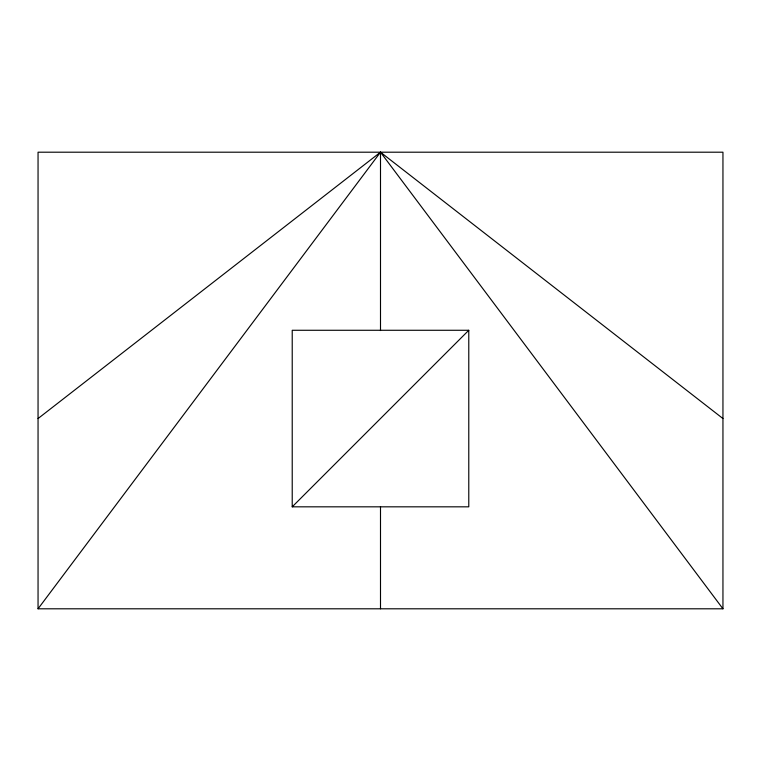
<?xml version="1.0" encoding="UTF-8"?>
<svg xmlns="http://www.w3.org/2000/svg" width="761" height="761" viewBox="0 0 761 761"><rect width="100%" height="100%" fill="white"/><g stroke="black" fill="none" stroke-linecap="round" stroke-linejoin="round"><path stroke-width="1.14" d="M38.05 608.8L38.05 152.2L722.95 152.2L722.95 608.8L38.05 608.8L380.5 152.2L722.95 418.55M292.224 506.826L468.776 330.274L292.224 330.274L292.224 506.826L468.776 506.826L468.776 330.274M38.05 418.55L380.5 152.2L722.95 608.8M380.5 152.2L380.5 330.559M380.5 506.541L380.5 608.8"/></g></svg>
